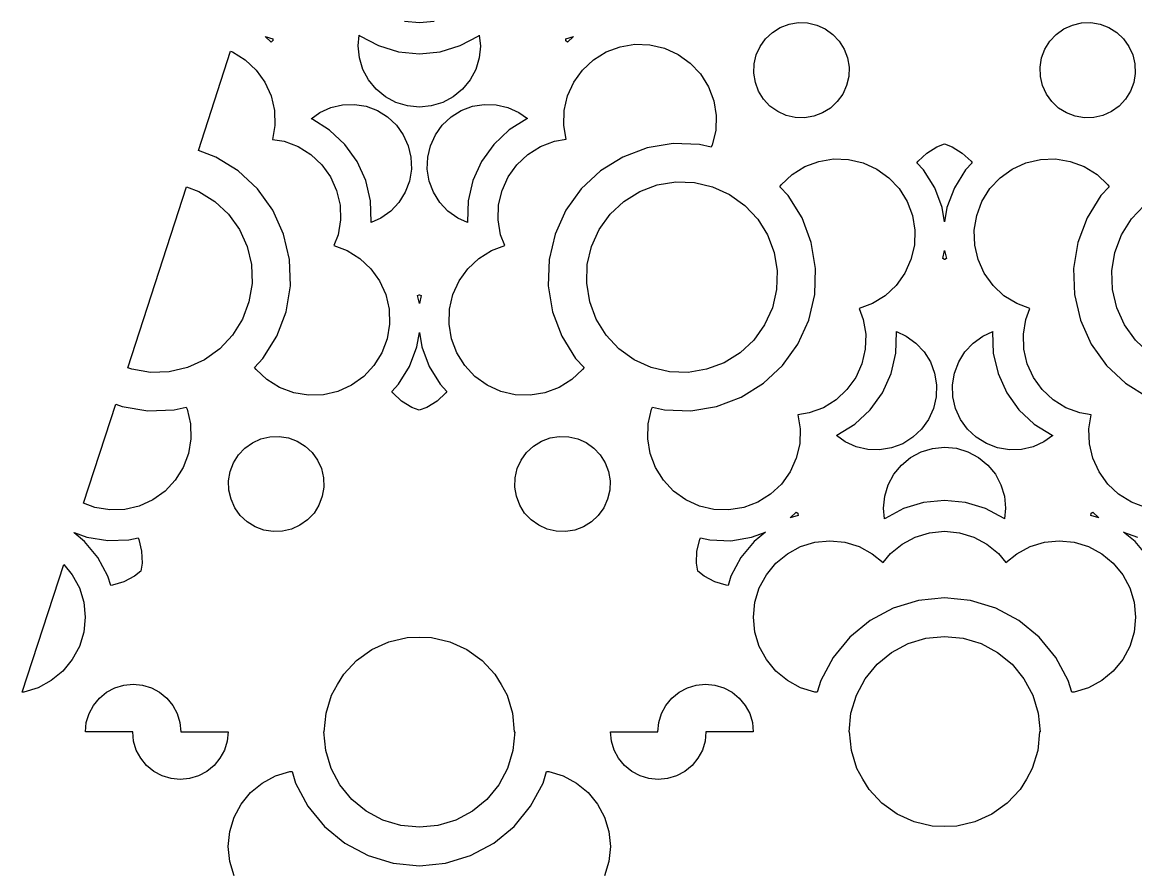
# Model space of a CAD drawing. Header units: metres. Extents: x 20 to 1108, y 20 to 485.
# Drawn here: x 833.68 to 873.96, y 73.61 to 104.31 of the extents above; entities that cross this region are included whole.
import ezdxf

# ---------------------------------------------------------------- set-up
doc = ezdxf.new("R2010")
doc.units = ezdxf.units.M

msp = doc.modelspace()

# ---------------------------------------------------------------- linework, layer by layer
for p, q in [((848.044, 104.288), (847.505, 104.341)), ((848.583, 104.341), (848.044, 104.288)), ((860.568, 103.715), (860.815, 103.945)), ((860.815, 103.945), (861.102, 104.124)), ((861.102, 104.124), (861.419, 104.243)), ((861.419, 104.243), (861.752, 104.299)), ((861.752, 104.299), (862.092, 104.288)), ((862.092, 104.288), (862.42, 104.211)), ((862.42, 104.211), (862.727, 104.072)), ((862.727, 104.072), (863.004, 103.874)), ((871.084, 103.874), (871.362, 104.072)), ((871.362, 104.072), (871.668, 104.211)), ((871.668, 104.211), (871.996, 104.288)), ((871.996, 104.288), (872.336, 104.299)), ((872.336, 104.299), (872.669, 104.243)), ((872.669, 104.243), (872.985, 104.124)), ((872.985, 104.124), (873.273, 103.945)), ((873.273, 103.945), (873.52, 103.714)), ((842.461, 103.799), (842.747, 103.712)), ((842.681, 103.594), (842.461, 103.799)), ((842.738, 103.637), (842.681, 103.594)), ((842.741, 103.645), (842.738, 103.637)), ((842.747, 103.712), (842.741, 103.645)), ((845.835, 103.454), (845.873, 103.841)), ((845.873, 103.841), (845.89, 103.827)), ((845.89, 103.827), (846.561, 103.469)), ((849.527, 103.469), (850.197, 103.827)), ((850.197, 103.827), (850.214, 103.841)), ((850.214, 103.841), (850.253, 103.453)), ((853.34, 103.712), (853.625, 103.798)), ((853.347, 103.645), (853.34, 103.712)), ((853.349, 103.639), (853.347, 103.645)), ((853.407, 103.594), (853.349, 103.639)), ((853.625, 103.798), (853.407, 103.594)), ((860.372, 103.44), (860.568, 103.715)), ((863.004, 103.874), (863.235, 103.627)), ((863.235, 103.627), (863.414, 103.34)), ((870.674, 103.34), (870.852, 103.627)), ((870.852, 103.627), (871.084, 103.874)), ((873.52, 103.714), (873.716, 103.44)), ((840.05, 99.6758), (841.216, 103.263)), ((841.216, 103.263), (841.285, 103.237)), ((841.285, 103.237), (841.746, 102.95)), ((845.878, 103.022), (845.835, 103.454)), ((846.561, 103.469), (847.288, 103.248)), ((847.288, 103.248), (848.044, 103.173)), ((848.044, 103.173), (848.8, 103.248)), ((848.8, 103.248), (849.527, 103.469)), ((850.253, 103.453), (850.21, 103.022)), ((854.342, 102.95), (854.803, 103.237)), ((854.803, 103.237), (855.31, 103.428)), ((855.31, 103.428), (855.843, 103.516)), ((855.843, 103.516), (856.386, 103.498)), ((856.386, 103.498), (856.912, 103.376)), ((856.912, 103.376), (857.406, 103.151)), ((857.406, 103.151), (857.847, 102.836)), ((860.155, 102.804), (860.232, 103.132)), ((860.232, 103.132), (860.372, 103.44)), ((863.414, 103.34), (863.533, 103.023)), ((870.555, 103.023), (870.674, 103.34)), ((873.716, 103.44), (873.855, 103.132)), ((873.855, 103.132), (873.932, 102.804)), ((841.746, 102.95), (842.14, 102.58)), ((846.002, 102.608), (845.878, 103.022)), ((850.21, 103.022), (850.085, 102.608)), ((853.947, 102.581), (854.342, 102.95)), ((857.847, 102.836), (858.217, 102.441)), ((860.144, 102.465), (860.155, 102.804)), ((863.533, 103.023), (863.588, 102.689)), ((870.5, 102.689), (870.555, 103.023)), ((873.932, 102.804), (873.944, 102.464)), ((842.14, 102.58), (842.455, 102.141)), ((846.206, 102.227), (846.002, 102.608)), ((850.085, 102.608), (849.88, 102.226)), ((853.633, 102.141), (853.947, 102.581)), ((858.217, 102.441), (858.503, 101.98)), ((860.199, 102.131), (860.144, 102.465)), ((863.577, 102.351), (863.501, 102.022)), ((863.588, 102.689), (863.577, 102.351)), ((870.512, 102.352), (870.5, 102.689)), ((870.588, 102.022), (870.512, 102.352)), ((873.944, 102.464), (873.889, 102.13)), ((842.455, 102.141), (842.679, 101.646)), ((846.481, 101.892), (846.206, 102.227)), ((849.88, 102.226), (849.605, 101.891)), ((853.408, 101.647), (853.633, 102.141)), ((858.503, 101.98), (858.692, 101.475)), ((860.318, 101.814), (860.199, 102.131)), ((863.501, 102.022), (863.361, 101.715)), ((870.727, 101.715), (870.588, 102.022)), ((873.889, 102.13), (873.769, 101.814)), ((842.679, 101.646), (842.802, 101.119)), ((846.815, 101.617), (846.481, 101.892)), ((847.198, 101.412), (846.815, 101.617)), ((849.271, 101.617), (848.889, 101.412)), ((849.605, 101.891), (849.271, 101.617)), ((853.285, 101.12), (853.408, 101.647)), ((860.497, 101.527), (860.318, 101.814)), ((860.728, 101.28), (860.497, 101.527)), ((863.361, 101.715), (863.164, 101.439)), ((870.924, 101.44), (870.727, 101.715)), ((873.59, 101.526), (873.359, 101.279)), ((873.769, 101.814), (873.59, 101.526)), ((842.802, 101.119), (842.82, 100.578)), ((844.447, 101.049), (844.842, 101.228)), ((844.842, 101.228), (845.263, 101.326)), ((845.263, 101.326), (845.696, 101.342)), ((845.696, 101.342), (846.124, 101.271)), ((846.124, 101.271), (846.529, 101.118)), ((846.529, 101.118), (846.897, 100.889)), ((847.612, 101.286), (847.198, 101.412)), ((848.044, 101.245), (847.612, 101.286)), ((848.475, 101.287), (848.044, 101.245)), ((848.889, 101.412), (848.475, 101.287)), ((849.19, 100.89), (849.559, 101.118)), ((849.559, 101.118), (849.964, 101.271)), ((849.964, 101.271), (850.392, 101.341)), ((850.392, 101.341), (850.825, 101.327)), ((850.825, 101.327), (851.245, 101.229)), ((851.245, 101.229), (851.641, 101.05)), ((853.269, 100.578), (853.285, 101.12)), ((858.692, 101.475), (858.781, 100.94)), ((861.007, 101.082), (860.728, 101.28)), ((862.917, 101.209), (862.63, 101.029)), ((863.164, 101.439), (862.917, 101.209)), ((871.171, 101.209), (870.924, 101.44)), ((871.458, 101.03), (871.171, 101.209)), ((873.359, 101.279), (873.085, 101.084)), ((844.131, 100.823), (844.447, 101.049)), ((844.152, 100.815), (844.131, 100.823)), ((844.798, 100.413), (844.152, 100.815)), ((846.897, 100.889), (847.213, 100.593)), ((848.874, 100.593), (849.19, 100.89)), ((851.936, 100.815), (851.29, 100.414)), ((851.641, 101.05), (851.957, 100.824)), ((851.957, 100.824), (851.936, 100.815)), ((858.781, 100.94), (858.764, 100.398)), ((861.312, 100.943), (861.007, 101.082)), ((861.641, 100.866), (861.312, 100.943)), ((861.979, 100.855), (861.641, 100.866)), ((862.313, 100.91), (861.979, 100.855)), ((862.63, 101.029), (862.313, 100.91)), ((871.774, 100.911), (871.458, 101.03)), ((872.108, 100.855), (871.774, 100.911)), ((872.447, 100.867), (872.108, 100.855)), ((872.775, 100.943), (872.447, 100.867)), ((873.085, 101.084), (872.775, 100.943)), ((842.82, 100.578), (842.736, 100.075)), ((845.352, 99.8936), (844.798, 100.413)), ((847.213, 100.593), (847.465, 100.241)), ((848.623, 100.241), (848.874, 100.593)), ((851.29, 100.414), (850.735, 99.8945)), ((853.352, 100.076), (853.269, 100.578)), ((858.764, 100.398), (858.641, 99.8721)), ((842.736, 100.075), (843.151, 100.007)), ((843.151, 100.007), (843.659, 99.8154)), ((847.465, 100.241), (847.644, 99.8467)), ((848.444, 99.8467), (848.623, 100.241)), ((850.735, 99.8945), (850.293, 99.2764)), ((852.429, 99.8164), (852.936, 100.008)), ((852.936, 100.008), (853.352, 100.076)), ((857.227, 99.9258), (856.289, 99.7705)), ((858.176, 99.8945), (857.227, 99.9258)), ((858.605, 99.7939), (858.176, 99.8945)), ((866.77, 99.8057), (867.045, 99.9082)), ((867.045, 99.9082), (867.317, 99.8066)), ((840.687, 99.4355), (840.05, 99.6758)), ((843.659, 99.8154), (844.12, 99.5293)), ((844.12, 99.5293), (844.515, 99.1592)), ((845.794, 99.2764), (845.352, 99.8936)), ((847.644, 99.8467), (847.742, 99.4248)), ((848.346, 99.4258), (848.444, 99.8467)), ((851.573, 99.1592), (851.968, 99.5303)), ((851.968, 99.5303), (852.429, 99.8164)), ((856.289, 99.7705), (855.4, 99.4365)), ((858.641, 99.8721), (858.605, 99.7939)), ((866.086, 99.2803), (866.402, 99.5762)), ((866.402, 99.5762), (866.77, 99.8057)), ((867.317, 99.8066), (867.686, 99.5762)), ((867.686, 99.5762), (868.002, 99.2812)), ((841.493, 98.9346), (840.687, 99.4355)), ((844.515, 99.1592), (844.829, 98.7197)), ((846.107, 98.584), (845.794, 99.2764)), ((847.742, 99.4248), (847.756, 98.9912)), ((848.332, 98.9922), (848.346, 99.4258)), ((850.293, 99.2764), (849.98, 98.585)), ((851.258, 98.7197), (851.573, 99.1592)), ((855.4, 99.4365), (854.595, 98.9355)), ((861.991, 99.0869), (862.498, 99.2773)), ((862.498, 99.2773), (863.031, 99.3652)), ((863.031, 99.3652), (863.573, 99.3486)), ((863.573, 99.3486), (864.101, 99.2256)), ((864.101, 99.2256), (864.594, 99.001)), ((866.047, 99.2266), (866.086, 99.2803)), ((866.288, 98.9688), (866.047, 99.2266)), ((868.041, 99.2266), (867.8, 98.9688)), ((868.002, 99.2812), (868.041, 99.2266)), ((869.494, 99.002), (869.988, 99.2256)), ((869.988, 99.2256), (870.515, 99.3477)), ((870.515, 99.3477), (871.057, 99.3662)), ((871.057, 99.3662), (871.59, 99.2783)), ((871.59, 99.2783), (872.098, 99.0869)), ((842.187, 98.2842), (841.493, 98.9346)), ((844.829, 98.7197), (845.053, 98.2256)), ((847.756, 98.9912), (847.686, 98.5645)), ((848.401, 98.5654), (848.332, 98.9922)), ((851.035, 98.2266), (851.258, 98.7197)), ((854.595, 98.9355), (853.9, 98.2852)), ((861.136, 98.4307), (861.53, 98.7998)), ((861.53, 98.7998), (861.991, 99.0869)), ((864.594, 99.001), (865.034, 98.6855)), ((866.689, 98.3232), (866.288, 98.9688)), ((867.8, 98.9688), (867.398, 98.3232)), ((868.684, 98.292), (869.054, 98.6865)), ((869.054, 98.6865), (869.494, 99.002)), ((872.098, 99.0869), (872.559, 98.7998)), ((872.559, 98.7998), (872.952, 98.4307)), ((837.495, 91.8135), (839.621, 98.3584)), ((839.621, 98.3584), (840.072, 98.1875)), ((842.74, 97.5137), (842.187, 98.2842)), ((846.28, 97.8447), (846.107, 98.584)), ((847.686, 98.5645), (847.533, 98.1592)), ((848.555, 98.1602), (848.401, 98.5654)), ((849.98, 98.585), (849.807, 97.8447)), ((853.9, 98.2852), (853.347, 97.5137)), ((856.016, 98.1885), (856.649, 98.4277)), ((856.649, 98.4277), (857.317, 98.5371)), ((857.317, 98.5371), (857.995, 98.5156)), ((857.995, 98.5156), (858.653, 98.3613)), ((858.653, 98.3613), (859.269, 98.084)), ((861.086, 98.3613), (861.136, 98.4307)), ((861.389, 98.0391), (861.086, 98.3613)), ((865.034, 98.6855), (865.404, 98.291)), ((865.404, 98.291), (865.69, 97.8301)), ((866.957, 97.6123), (866.689, 98.3232)), ((867.398, 98.3232), (867.131, 97.6133)), ((868.397, 97.8311), (868.684, 98.292)), ((873.002, 98.3623), (872.7, 98.04)), ((872.952, 98.4307), (873.002, 98.3623)), ((840.072, 98.1875), (840.647, 97.8301)), ((845.053, 98.2256), (845.176, 97.6992)), ((847.533, 98.1592), (847.304, 97.791)), ((848.783, 97.792), (848.555, 98.1602)), ((850.911, 97.7002), (851.035, 98.2266)), ((855.44, 97.8311), (856.016, 98.1885)), ((859.269, 98.084), (859.822, 97.6865)), ((861.89, 97.2324), (861.389, 98.0391)), ((872.7, 98.04), (872.198, 97.2334)), ((840.647, 97.8301), (841.142, 97.3672)), ((843.131, 96.6484), (842.74, 97.5137)), ((845.176, 97.6992), (845.193, 97.1582)), ((846.306, 97.085), (846.28, 97.8447)), ((847.304, 97.791), (847.008, 97.4756)), ((849.079, 97.4766), (848.783, 97.792)), ((849.807, 97.8447), (849.782, 97.0859)), ((850.894, 97.1582), (850.911, 97.7002)), ((853.347, 97.5137), (852.956, 96.6494)), ((854.946, 97.3672), (855.44, 97.8311)), ((859.822, 97.6865), (860.284, 97.1924)), ((865.69, 97.8301), (865.881, 97.3242)), ((867.044, 97.0898), (866.957, 97.6123)), ((867.131, 97.6133), (867.044, 97.0898)), ((868.207, 97.3242), (868.397, 97.8311)), ((873.804, 97.1934), (874.267, 97.6875)), ((841.142, 97.3672), (841.535, 96.8184)), ((845.193, 97.1582), (845.105, 96.623)), ((846.656, 97.2236), (846.302, 97.0635)), ((846.302, 97.0635), (846.306, 97.085)), ((847.008, 97.4756), (846.656, 97.2236)), ((849.431, 97.2246), (849.079, 97.4766)), ((849.786, 97.0635), (849.431, 97.2246)), ((849.782, 97.0859), (849.786, 97.0635)), ((850.982, 96.624), (850.894, 97.1582)), ((854.552, 96.8184), (854.946, 97.3672)), ((860.284, 97.1924), (860.642, 96.6182)), ((862.224, 96.3438), (861.89, 97.2324)), ((865.881, 97.3242), (865.97, 96.79)), ((868.118, 96.79), (868.207, 97.3242)), ((872.198, 97.2334), (871.864, 96.3447)), ((873.446, 96.6182), (873.804, 97.1934)), ((841.535, 96.8184), (841.814, 96.2012)), ((854.273, 96.2012), (854.552, 96.8184)), ((865.97, 96.79), (865.952, 96.248)), ((868.137, 96.248), (868.118, 96.79)), ((843.348, 95.7227), (843.131, 96.6484)), ((845.105, 96.623), (844.957, 96.2285)), ((851.131, 96.2295), (850.982, 96.624)), ((852.956, 96.6494), (852.739, 95.7236)), ((860.642, 96.6182), (860.881, 95.9834)), ((862.379, 95.4072), (862.224, 96.3438)), ((871.864, 96.3447), (871.709, 95.4072)), ((873.207, 95.9844), (873.446, 96.6182)), ((841.814, 96.2012), (841.968, 95.542)), ((844.957, 96.2285), (845.435, 96.0498)), ((845.435, 96.0498), (845.894, 95.7637)), ((850.192, 95.7637), (850.653, 96.0498)), ((850.653, 96.0498), (851.131, 96.2295)), ((854.119, 95.543), (854.273, 96.2012)), ((860.881, 95.9834), (860.99, 95.3154)), ((865.952, 96.248), (865.829, 95.7217)), ((866.977, 95.7598), (867.044, 96.0498)), ((867.044, 96.0498), (867.111, 95.7607)), ((868.259, 95.7227), (868.137, 96.248)), ((873.097, 95.3164), (873.207, 95.9844)), ((841.968, 95.542), (841.991, 94.8652)), ((843.379, 94.7744), (843.348, 95.7227)), ((845.894, 95.7637), (846.29, 95.3926)), ((849.798, 95.3936), (850.192, 95.7637)), ((852.739, 95.7236), (852.709, 94.7744)), ((854.098, 94.8662), (854.119, 95.543)), ((865.829, 95.7217), (865.605, 95.2275)), ((867.043, 95.7305), (866.977, 95.7598)), ((867.051, 95.7324), (867.043, 95.7305)), ((867.111, 95.7607), (867.051, 95.7324)), ((868.483, 95.2275), (868.259, 95.7227)), ((846.29, 95.3926), (846.604, 94.9541)), ((849.482, 94.9541), (849.798, 95.3936)), ((860.99, 95.3154), (860.969, 94.6396)), ((862.349, 94.458), (862.379, 95.4072)), ((865.605, 95.2275), (865.289, 94.7881)), ((868.798, 94.7891), (868.483, 95.2275)), ((871.709, 95.4072), (871.74, 94.459)), ((873.12, 94.6396), (873.097, 95.3164)), ((841.991, 94.8652), (841.881, 94.1973)), ((843.224, 93.8369), (843.379, 94.7744)), ((846.604, 94.9541), (846.829, 94.46)), ((849.259, 94.46), (849.482, 94.9541)), ((852.709, 94.7744), (852.864, 93.8379)), ((854.207, 94.1982), (854.098, 94.8662)), ((865.289, 94.7881), (864.895, 94.418)), ((869.193, 94.418), (868.798, 94.7891)), ((846.829, 94.46), (846.951, 93.9346)), ((847.977, 94.4209), (848.037, 94.4492)), ((848.044, 94.1328), (847.977, 94.4209)), ((848.037, 94.4492), (848.045, 94.4512)), ((848.111, 94.4219), (848.044, 94.1328)), ((848.045, 94.4512), (848.111, 94.4219)), ((849.136, 93.9346), (849.259, 94.46)), ((860.969, 94.6396), (860.814, 93.9805)), ((862.132, 93.5332), (862.349, 94.458)), ((864.895, 94.418), (864.435, 94.1318)), ((869.653, 94.1328), (869.193, 94.418)), ((871.74, 94.459), (871.957, 93.5332)), ((873.273, 93.9814), (873.12, 94.6396)), ((841.881, 94.1973), (841.642, 93.5635)), ((846.951, 93.9346), (846.97, 93.3916)), ((849.118, 93.3916), (849.136, 93.9346)), ((854.446, 93.5635), (854.207, 94.1982)), ((860.814, 93.9805), (860.536, 93.3633)), ((864.435, 94.1318), (863.957, 93.9531)), ((863.957, 93.9531), (864.105, 93.5576)), ((870.131, 93.9531), (869.653, 94.1328)), ((869.982, 93.5586), (870.131, 93.9531)), ((873.553, 93.3633), (873.273, 93.9814)), ((841.642, 93.5635), (841.283, 92.9883)), ((842.89, 92.9482), (843.224, 93.8369)), ((852.864, 93.8379), (853.198, 92.9492)), ((854.804, 92.9893), (854.446, 93.5635)), ((861.741, 92.668), (862.132, 93.5332)), ((864.105, 93.5576), (864.193, 93.0234)), ((869.894, 93.0234), (869.982, 93.5586)), ((871.957, 93.5332), (872.348, 92.668)), ((846.97, 93.3916), (846.881, 92.8564)), ((847.957, 92.5684), (848.044, 93.0918)), ((848.044, 93.0918), (848.131, 92.5693)), ((849.207, 92.8584), (849.118, 93.3916)), ((860.536, 93.3633), (860.141, 92.8135)), ((865.281, 92.3369), (865.306, 93.0967)), ((865.306, 93.0967), (865.302, 93.1191)), ((865.302, 93.1191), (865.657, 92.958)), ((868.432, 92.958), (868.786, 93.1191)), ((868.786, 93.1191), (868.782, 93.0967)), ((868.782, 93.0967), (868.808, 92.3369)), ((873.946, 92.8145), (873.553, 93.3633)), ((841.283, 92.9883), (840.821, 92.4941)), ((842.388, 92.1416), (842.89, 92.9482)), ((846.881, 92.8564), (846.69, 92.3516)), ((849.397, 92.3516), (849.207, 92.8584)), ((853.198, 92.9492), (853.699, 92.1426)), ((855.266, 92.4951), (854.804, 92.9893)), ((860.141, 92.8135), (859.647, 92.3516)), ((861.187, 91.8975), (861.741, 92.668)), ((864.193, 93.0234), (864.177, 92.4814)), ((865.657, 92.958), (866.009, 92.7051)), ((866.009, 92.7051), (866.305, 92.3896)), ((867.783, 92.3906), (868.079, 92.7061)), ((868.079, 92.7061), (868.432, 92.958)), ((869.912, 92.4824), (869.894, 93.0234)), ((872.348, 92.668), (872.9, 91.8975)), ((874.44, 92.3516), (873.946, 92.8145)), ((840.821, 92.4941), (840.271, 92.1006)), ((846.69, 92.3516), (846.403, 91.8896)), ((847.689, 91.8584), (847.957, 92.5684)), ((848.131, 92.5693), (848.398, 91.8584)), ((849.684, 91.8906), (849.397, 92.3516)), ((855.819, 92.0986), (855.266, 92.4951)), ((859.647, 92.3516), (859.072, 91.9932)), ((864.177, 92.4814), (864.053, 91.9561)), ((865.107, 91.5967), (865.281, 92.3369)), ((866.305, 92.3896), (866.533, 92.0215)), ((867.555, 92.0225), (867.783, 92.3906)), ((868.808, 92.3369), (868.98, 91.5977)), ((870.035, 91.9561), (869.912, 92.4824)), ((840.271, 92.1006), (839.652, 91.8203)), ((842.086, 91.8193), (842.388, 92.1416)), ((846.403, 91.8896), (846.033, 91.4951)), ((847.288, 91.2129), (847.689, 91.8584)), ((848.398, 91.8584), (848.8, 91.2139)), ((850.054, 91.4961), (849.684, 91.8906)), ((853.699, 92.1426), (854.002, 91.8203)), ((856.435, 91.8203), (855.819, 92.0986)), ((859.072, 91.9932), (858.438, 91.7539)), ((860.493, 91.2471), (861.187, 91.8975)), ((864.053, 91.9561), (863.83, 91.4619)), ((866.533, 92.0215), (866.686, 91.6162)), ((867.401, 91.6162), (867.555, 92.0225)), ((870.259, 91.4619), (870.035, 91.9561)), ((872.9, 91.8975), (873.595, 91.2471)), ((837.649, 91.7549), (837.495, 91.8135)), ((838.317, 91.6445), (837.649, 91.7549)), ((838.995, 91.667), (838.317, 91.6445)), ((839.652, 91.8203), (838.995, 91.667)), ((842.136, 91.751), (842.086, 91.8193)), ((842.529, 91.3818), (842.136, 91.751)), ((846.033, 91.4951), (845.594, 91.1797)), ((850.494, 91.1807), (850.054, 91.4961)), ((853.952, 91.751), (853.558, 91.3818)), ((854.002, 91.8203), (853.952, 91.751)), ((857.093, 91.666), (856.435, 91.8203)), ((857.77, 91.6445), (857.093, 91.666)), ((858.438, 91.7539), (857.77, 91.6445)), ((863.83, 91.4619), (863.514, 91.0215)), ((864.795, 90.9053), (865.107, 91.5967)), ((866.686, 91.6162), (866.756, 91.1895)), ((867.332, 91.1904), (867.401, 91.6162)), ((868.98, 91.5977), (869.294, 90.9053)), ((870.573, 91.0225), (870.259, 91.4619)), ((842.99, 91.0947), (842.529, 91.3818)), ((843.498, 90.9043), (842.99, 91.0947)), ((845.594, 91.1797), (845.1, 90.9561)), ((847.047, 90.9551), (847.288, 91.2129)), ((848.8, 91.2139), (849.041, 90.9561)), ((850.987, 90.957), (850.494, 91.1807)), ((853.097, 91.0957), (852.59, 90.9043)), ((853.558, 91.3818), (853.097, 91.0957)), ((859.687, 90.7461), (860.493, 91.2471)), ((866.756, 91.1895), (866.742, 90.7559)), ((867.346, 90.7568), (867.332, 91.1904)), ((873.595, 91.2471), (874.4, 90.7461)), ((844.031, 90.8154), (843.498, 90.9043)), ((844.573, 90.834), (844.031, 90.8154)), ((845.1, 90.9561), (844.573, 90.834)), ((847.086, 90.9014), (847.047, 90.9551)), ((847.401, 90.6055), (847.086, 90.9014)), ((849.001, 90.9014), (848.686, 90.6055)), ((849.041, 90.9561), (849.001, 90.9014)), ((851.515, 90.833), (850.987, 90.957)), ((852.057, 90.8164), (851.515, 90.833)), ((852.59, 90.9043), (852.057, 90.8164)), ((858.799, 90.4111), (859.687, 90.7461)), ((863.12, 90.6514), (862.659, 90.3662)), ((863.514, 91.0215), (863.12, 90.6514)), ((864.352, 90.2881), (864.795, 90.9053)), ((866.742, 90.7559), (866.644, 90.335)), ((867.444, 90.3359), (867.346, 90.7568)), ((869.294, 90.9053), (869.736, 90.2881)), ((870.969, 90.6523), (870.573, 91.0225)), ((871.429, 90.3662), (870.969, 90.6523)), ((835.901, 86.9082), (837.066, 90.4951)), ((837.066, 90.4951), (837.29, 90.4121)), ((837.29, 90.4121), (838.227, 90.2568)), ((838.227, 90.2568), (839.176, 90.2881)), ((839.176, 90.2881), (839.605, 90.3887)), ((839.605, 90.3887), (839.641, 90.3105)), ((839.641, 90.3105), (839.763, 89.7842)), ((847.77, 90.376), (847.401, 90.6055)), ((848.043, 90.2734), (847.77, 90.376)), ((848.317, 90.376), (848.043, 90.2734)), ((848.686, 90.6055), (848.317, 90.376)), ((856.324, 89.7842), (856.447, 90.3096)), ((856.447, 90.3096), (856.482, 90.3877)), ((856.482, 90.3877), (856.912, 90.2871)), ((856.912, 90.2871), (857.861, 90.2559)), ((857.861, 90.2559), (858.799, 90.4111)), ((862.659, 90.3662), (862.151, 90.1748)), ((863.798, 89.7686), (864.352, 90.2881)), ((866.644, 90.335), (866.465, 89.9404)), ((867.623, 89.9404), (867.444, 90.3359)), ((869.736, 90.2881), (870.29, 89.7686)), ((871.936, 90.1748), (871.429, 90.3662)), ((862.151, 90.1748), (861.736, 90.1064)), ((861.736, 90.1064), (861.819, 89.6035)), ((866.465, 89.9404), (866.213, 89.5879)), ((867.875, 89.5889), (867.623, 89.9404)), ((872.352, 90.1064), (871.936, 90.1748)), ((872.268, 89.6035), (872.352, 90.1064)), ((839.763, 89.7842), (839.781, 89.2412)), ((856.307, 89.2412), (856.324, 89.7842)), ((861.819, 89.6035), (861.803, 89.0615)), ((863.152, 89.3662), (863.798, 89.7686)), ((866.213, 89.5879), (865.897, 89.293)), ((868.19, 89.293), (867.875, 89.5889)), ((870.29, 89.7686), (870.936, 89.3672)), ((872.286, 89.0625), (872.268, 89.6035)), ((839.781, 89.2412), (839.692, 88.708)), ((841.727, 88.9014), (842.003, 89.0986)), ((842.003, 89.0986), (842.312, 89.2383)), ((842.312, 89.2383), (842.641, 89.3154)), ((842.641, 89.3154), (842.979, 89.3271)), ((842.979, 89.3271), (843.313, 89.2715)), ((843.313, 89.2715), (843.63, 89.1514)), ((843.63, 89.1514), (843.917, 88.9727)), ((852.171, 88.9727), (852.458, 89.1523)), ((852.458, 89.1523), (852.774, 89.2715)), ((852.774, 89.2715), (853.108, 89.3262)), ((853.108, 89.3262), (853.447, 89.3154)), ((853.447, 89.3154), (853.775, 89.2383)), ((853.775, 89.2383), (854.081, 89.1006)), ((854.081, 89.1006), (854.359, 88.9014)), ((856.395, 88.708), (856.307, 89.2412)), ((861.803, 89.0615), (861.68, 88.5352)), ((863.131, 89.3584), (863.152, 89.3662)), ((863.447, 89.1318), (863.131, 89.3584)), ((863.843, 88.9531), (863.447, 89.1318)), ((865.529, 89.0635), (865.124, 88.9102)), ((865.897, 89.293), (865.529, 89.0635)), ((868.559, 89.0645), (868.19, 89.293)), ((868.964, 88.9111), (868.559, 89.0645)), ((870.641, 89.1328), (870.246, 88.9541)), ((870.957, 89.3584), (870.641, 89.1328)), ((870.936, 89.3672), (870.957, 89.3584)), ((872.409, 88.5352), (872.286, 89.0625)), ((839.692, 88.708), (839.502, 88.2012)), ((841.318, 88.3682), (841.497, 88.6553)), ((841.497, 88.6553), (841.727, 88.9014)), ((843.917, 88.9727), (844.164, 88.7422)), ((844.164, 88.7422), (844.36, 88.4668)), ((851.727, 88.4678), (851.924, 88.7422)), ((851.924, 88.7422), (852.171, 88.9727)), ((854.359, 88.9014), (854.591, 88.6553)), ((854.591, 88.6553), (854.769, 88.3672)), ((856.585, 88.2012), (856.395, 88.708)), ((864.263, 88.8545), (863.843, 88.9531)), ((864.696, 88.8398), (864.263, 88.8545)), ((865.124, 88.9102), (864.696, 88.8398)), ((865.816, 88.5645), (866.199, 88.7695)), ((866.199, 88.7695), (866.613, 88.8945)), ((866.613, 88.8945), (867.044, 88.9375)), ((867.044, 88.9375), (867.476, 88.8955)), ((867.476, 88.8955), (867.89, 88.7695)), ((867.89, 88.7695), (868.272, 88.5645)), ((869.392, 88.8398), (868.964, 88.9111)), ((869.825, 88.8555), (869.392, 88.8398)), ((870.246, 88.9541), (869.825, 88.8555)), ((841.199, 88.0508), (841.318, 88.3682)), ((844.36, 88.4668), (844.5, 88.1592)), ((851.587, 88.1592), (851.727, 88.4678)), ((854.769, 88.3672), (854.889, 88.0508)), ((861.68, 88.5352), (861.455, 88.041)), ((865.207, 87.9551), (865.481, 88.291)), ((865.481, 88.291), (865.816, 88.5645)), ((868.272, 88.5645), (868.606, 88.291)), ((868.606, 88.291), (868.882, 87.9551)), ((872.633, 88.041), (872.409, 88.5352)), ((839.502, 88.2012), (839.216, 87.7402)), ((841.144, 87.7178), (841.199, 88.0508)), ((844.5, 88.1592), (844.576, 87.8301)), ((844.576, 87.8301), (844.588, 87.4922)), ((851.5, 87.4922), (851.511, 87.8311)), ((851.511, 87.8311), (851.587, 88.1592)), ((854.889, 88.0508), (854.943, 87.7168)), ((856.871, 87.7402), (856.585, 88.2012)), ((861.455, 88.041), (861.14, 87.6006)), ((865.003, 87.5732), (865.207, 87.9551)), ((868.882, 87.9551), (869.086, 87.5732)), ((872.948, 87.6016), (872.633, 88.041)), ((839.216, 87.7402), (838.846, 87.3457)), ((841.156, 87.3789), (841.144, 87.7178)), ((844.588, 87.4922), (844.533, 87.1582)), ((851.555, 87.1592), (851.5, 87.4922)), ((854.943, 87.7168), (854.933, 87.3779)), ((857.241, 87.3457), (856.871, 87.7402)), ((861.14, 87.6006), (860.746, 87.2314)), ((864.878, 87.1592), (865.003, 87.5732)), ((869.086, 87.5732), (869.21, 87.1592)), ((873.342, 87.2314), (872.948, 87.6016)), ((838.406, 87.0303), (837.912, 86.8066)), ((838.846, 87.3457), (838.406, 87.0303)), ((841.232, 87.0508), (841.156, 87.3789)), ((841.372, 86.7422), (841.232, 87.0508)), ((844.533, 87.1582), (844.414, 86.8418)), ((851.674, 86.8418), (851.555, 87.1592)), ((854.855, 87.0498), (854.716, 86.7412)), ((854.933, 87.3779), (854.855, 87.0498)), ((857.682, 87.0303), (857.241, 87.3457)), ((858.176, 86.8066), (857.682, 87.0303)), ((860.746, 87.2314), (860.285, 86.9443)), ((864.835, 86.7295), (864.878, 87.1592)), ((867.044, 87.0088), (866.288, 86.9336)), ((867.8, 86.9336), (867.044, 87.0088)), ((869.21, 87.1592), (869.253, 86.7275)), ((873.803, 86.9453), (873.342, 87.2314)), ((836.311, 86.7549), (835.901, 86.9082)), ((836.843, 86.666), (836.311, 86.7549)), ((837.387, 86.6846), (836.843, 86.666)), ((837.912, 86.8066), (837.387, 86.6846)), ((841.567, 86.4678), (841.372, 86.7422)), ((844.414, 86.8418), (844.234, 86.5537)), ((851.852, 86.5547), (851.674, 86.8418)), ((854.716, 86.7412), (854.519, 86.4668)), ((858.702, 86.6836), (858.176, 86.8066)), ((859.245, 86.666), (858.702, 86.6836)), ((859.778, 86.7539), (859.245, 86.666)), ((860.285, 86.9443), (859.778, 86.7539)), ((864.874, 86.3408), (864.835, 86.7295)), ((865.561, 86.7139), (864.891, 86.3555)), ((866.288, 86.9336), (865.561, 86.7139)), ((868.527, 86.7139), (867.8, 86.9336)), ((869.198, 86.3555), (868.527, 86.7139)), ((869.253, 86.7275), (869.215, 86.3408)), ((874.311, 86.7549), (873.803, 86.9453)), ((841.814, 86.2373), (841.567, 86.4678)), ((842.102, 86.0576), (841.814, 86.2373)), ((844.003, 86.3076), (843.726, 86.1094)), ((844.234, 86.5537), (844.003, 86.3076)), ((852.084, 86.3086), (851.852, 86.5547)), ((852.361, 86.1104), (852.084, 86.3086)), ((854.272, 86.2363), (853.985, 86.0576)), ((854.519, 86.4668), (854.272, 86.2363)), ((861.463, 86.3838), (861.681, 86.5879)), ((861.748, 86.4697), (861.463, 86.3838)), ((861.681, 86.5879), (861.739, 86.5439)), ((861.739, 86.5439), (861.741, 86.5371)), ((861.741, 86.5371), (861.748, 86.4697)), ((864.891, 86.3555), (864.874, 86.3408)), ((869.215, 86.3408), (869.198, 86.3555)), ((872.341, 86.4697), (872.347, 86.5371)), ((872.627, 86.3828), (872.341, 86.4697)), ((872.347, 86.5371), (872.35, 86.5449)), ((872.35, 86.5449), (872.407, 86.5879)), ((872.407, 86.5879), (872.627, 86.3828)), ((835.554, 85.8398), (835.559, 85.8525)), ((835.936, 85.5273), (835.554, 85.8398)), ((835.559, 85.8525), (836.021, 85.6787)), ((842.419, 85.9385), (842.102, 86.0576)), ((842.752, 85.8828), (842.419, 85.9385)), ((843.092, 85.8945), (842.752, 85.8828)), ((843.42, 85.9707), (843.092, 85.8945)), ((843.726, 86.1094), (843.42, 85.9707)), ((852.668, 85.9707), (852.361, 86.1104)), ((852.996, 85.8936), (852.668, 85.9707)), ((853.336, 85.8828), (852.996, 85.8936)), ((853.669, 85.9385), (853.336, 85.8828)), ((853.985, 86.0576), (853.669, 85.9385)), ((860.066, 85.6777), (860.564, 85.8652)), ((860.564, 85.8652), (860.153, 85.5273)), ((865.987, 85.6846), (866.505, 85.8408)), ((866.505, 85.8408), (867.044, 85.8945)), ((867.044, 85.8945), (867.583, 85.8418)), ((867.583, 85.8418), (868.101, 85.6846)), ((873.936, 85.5273), (873.522, 85.8662)), ((873.522, 85.8662), (874.021, 85.6787)), ((836.417, 84.9404), (835.936, 85.5273)), ((836.021, 85.6787), (836.771, 85.5547)), ((836.771, 85.5547), (837.531, 85.5791)), ((837.531, 85.5791), (837.874, 85.6592)), ((837.874, 85.6592), (837.902, 85.5977)), ((837.902, 85.5977), (837.999, 85.1777)), ((858.088, 85.1768), (858.186, 85.5967)), ((858.186, 85.5967), (858.214, 85.6592)), ((858.214, 85.6592), (858.558, 85.5791)), ((858.558, 85.5791), (859.317, 85.5537)), ((859.317, 85.5537), (860.066, 85.6777)), ((860.153, 85.5273), (859.672, 84.9404)), ((861.838, 85.3389), (862.355, 85.4951)), ((862.355, 85.4951), (862.894, 85.5488)), ((862.894, 85.5488), (863.434, 85.4961)), ((863.434, 85.4961), (863.952, 85.3389)), ((865.091, 85.085), (865.51, 85.4287)), ((865.51, 85.4287), (865.987, 85.6846)), ((868.101, 85.6846), (868.579, 85.4287)), ((868.579, 85.4287), (868.998, 85.085)), ((870.136, 85.3389), (870.654, 85.4951)), ((870.654, 85.4951), (871.193, 85.5488)), ((871.193, 85.5488), (871.733, 85.4961)), ((871.733, 85.4961), (872.25, 85.3389)), ((874.417, 84.9404), (873.936, 85.5273)), ((837.999, 85.1777), (838.015, 84.7432)), ((858.074, 84.7422), (858.088, 85.1768)), ((860.941, 84.7393), (861.359, 85.083)), ((861.359, 85.083), (861.838, 85.3389)), ((863.952, 85.3389), (864.43, 85.083)), ((864.43, 85.083), (864.824, 84.7598)), ((864.824, 84.7598), (865.091, 85.085)), ((868.998, 85.085), (869.265, 84.7598)), ((869.265, 84.7598), (869.658, 85.083)), ((869.658, 85.083), (870.136, 85.3389)), ((872.25, 85.3389), (872.729, 85.083)), ((872.729, 85.083), (873.147, 84.7393)), ((833.68, 80.0723), (835.183, 84.6963)), ((835.183, 84.6963), (835.49, 84.3213)), ((836.774, 84.2705), (836.417, 84.9404)), ((838.015, 84.7432), (837.967, 84.4551)), ((858.121, 84.4541), (858.074, 84.7422)), ((859.672, 84.9404), (859.313, 84.2705)), ((860.598, 84.3213), (860.941, 84.7393)), ((873.147, 84.7393), (873.49, 84.3213)), ((835.49, 84.3213), (835.746, 83.8428)), ((836.878, 83.9336), (836.774, 84.2705)), ((837.741, 84.2695), (837.358, 84.0645)), ((837.967, 84.4551), (837.741, 84.2695)), ((858.347, 84.2695), (858.121, 84.4541)), ((858.73, 84.0645), (858.347, 84.2695)), ((859.313, 84.2705), (859.211, 83.9336)), ((860.342, 83.8428), (860.598, 84.3213)), ((873.49, 84.3213), (873.746, 83.8428)), ((835.746, 83.8428), (835.903, 83.3252)), ((836.944, 83.9395), (836.878, 83.9336)), ((837.358, 84.0645), (836.944, 83.9395)), ((859.144, 83.9395), (858.73, 84.0645)), ((859.211, 83.9336), (859.144, 83.9395)), ((860.185, 83.3252), (860.342, 83.8428)), ((873.746, 83.8428), (873.902, 83.3252)), ((866.1, 83.3887), (865.189, 83.1123)), ((867.044, 83.4824), (866.1, 83.3887)), ((867.988, 83.3887), (867.044, 83.4824)), ((868.898, 83.1123), (867.988, 83.3887)), ((835.903, 83.3252), (835.956, 82.7861)), ((860.133, 82.7871), (860.185, 83.3252)), ((865.189, 83.1123), (864.352, 82.6641)), ((869.736, 82.6641), (868.898, 83.1123)), ((873.902, 83.3252), (873.956, 82.7861)), ((835.956, 82.7861), (835.903, 82.2471)), ((860.186, 82.2471), (860.133, 82.7871)), ((864.352, 82.6641), (863.618, 82.0625)), ((870.47, 82.0625), (869.736, 82.6641)), ((873.956, 82.7861), (873.903, 82.2471)), ((835.903, 82.2471), (835.746, 81.7295)), ((860.342, 81.7295), (860.186, 82.2471)), ((873.903, 82.2471), (873.746, 81.7295)), ((846.329, 81.6143), (846.943, 81.8916)), ((846.943, 81.8916), (847.602, 82.0449)), ((847.602, 82.0449), (848.044, 82.0605)), ((848.044, 82.0605), (848.485, 82.0459)), ((848.485, 82.0459), (849.144, 81.8916)), ((849.144, 81.8916), (849.759, 81.6143)), ((863.618, 82.0625), (863.017, 81.3281)), ((865.125, 81.5078), (865.723, 81.8281)), ((865.723, 81.8281), (866.371, 82.0234)), ((866.371, 82.0234), (867.044, 82.0908)), ((867.044, 82.0908), (867.718, 82.0244)), ((867.718, 82.0244), (868.365, 81.8281)), ((868.365, 81.8281), (868.963, 81.5078)), ((871.072, 81.3281), (870.47, 82.0625)), ((835.746, 81.7295), (835.49, 81.251)), ((845.775, 81.2178), (846.329, 81.6143)), ((849.759, 81.6143), (850.312, 81.2178)), ((860.598, 81.252), (860.342, 81.7295)), ((864.602, 81.0791), (865.125, 81.5078)), ((868.963, 81.5078), (869.486, 81.0791)), ((873.746, 81.7295), (873.49, 81.251)), ((835.49, 81.251), (835.146, 80.833)), ((845.312, 80.7236), (845.775, 81.2178)), ((850.312, 81.2178), (850.775, 80.7236)), ((860.941, 80.833), (860.598, 81.252)), ((863.017, 81.3281), (862.568, 80.4912)), ((864.172, 80.5547), (864.602, 81.0791)), ((869.486, 81.0791), (869.916, 80.5547)), ((871.52, 80.4912), (871.072, 81.3281)), ((873.49, 81.251), (873.146, 80.833)), ((835.146, 80.833), (834.729, 80.4893)), ((845.081, 80.3525), (845.312, 80.7236)), ((850.775, 80.7236), (851.006, 80.3525)), ((861.359, 80.4893), (860.941, 80.833)), ((873.146, 80.833), (872.729, 80.4893)), ((834.25, 80.2344), (833.733, 80.0771)), ((834.729, 80.4893), (834.25, 80.2344)), ((836.73, 80.0713), (837.029, 80.2305)), ((837.029, 80.2305), (837.352, 80.3281)), ((837.352, 80.3281), (837.689, 80.3613)), ((837.689, 80.3613), (838.025, 80.3291)), ((838.025, 80.3291), (838.349, 80.2305)), ((838.349, 80.2305), (838.647, 80.0713)), ((844.871, 79.958), (845.081, 80.3525)), ((851.006, 80.3525), (851.217, 79.958)), ((857.44, 80.0713), (857.74, 80.2305)), ((857.74, 80.2305), (858.062, 80.3281)), ((858.062, 80.3281), (858.399, 80.3613)), ((858.399, 80.3613), (858.736, 80.3291)), ((858.736, 80.3291), (859.059, 80.2305)), ((859.059, 80.2305), (859.358, 80.0713)), ((861.838, 80.2344), (861.359, 80.4893)), ((862.355, 80.0771), (861.838, 80.2344)), ((862.568, 80.4912), (862.44, 80.0693)), ((863.853, 79.958), (864.172, 80.5547)), ((869.916, 80.5547), (870.235, 79.958)), ((871.647, 80.0693), (871.52, 80.4912)), ((872.25, 80.2344), (871.733, 80.0771)), ((872.729, 80.4893), (872.25, 80.2344)), ((833.733, 80.0771), (833.68, 80.0723)), ((836.254, 79.5947), (836.469, 79.8564)), ((836.469, 79.8564), (836.73, 80.0713)), ((838.647, 80.0713), (838.908, 79.8564)), ((838.908, 79.8564), (839.123, 79.5947)), ((844.675, 79.3105), (844.871, 79.958)), ((851.217, 79.958), (851.413, 79.3105)), ((856.965, 79.5947), (857.18, 79.8564)), ((857.18, 79.8564), (857.44, 80.0713)), ((859.358, 80.0713), (859.62, 79.8564)), ((859.62, 79.8564), (859.834, 79.5947)), ((862.44, 80.0693), (862.355, 80.0771)), ((863.656, 79.3105), (863.853, 79.958)), ((870.235, 79.958), (870.432, 79.3105)), ((871.733, 80.0771), (871.647, 80.0693)), ((836.095, 79.2959), (836.254, 79.5947)), ((839.123, 79.5947), (839.282, 79.2959)), ((856.806, 79.2959), (856.965, 79.5947)), ((859.834, 79.5947), (859.994, 79.2959)), ((835.964, 78.6396), (835.997, 78.9736)), ((835.997, 78.9736), (836.095, 79.2959)), ((839.282, 79.2959), (839.38, 78.9736)), ((839.38, 78.9736), (839.414, 78.6328)), ((844.607, 78.6328), (844.675, 79.3105)), ((851.413, 79.3105), (851.48, 78.6328)), ((856.674, 78.6328), (856.707, 78.9736)), ((856.707, 78.9736), (856.806, 79.2959)), ((859.994, 79.2959), (860.091, 78.9736)), ((860.091, 78.9736), (860.124, 78.6396)), ((863.591, 78.6396), (863.656, 79.3105)), ((870.432, 79.3105), (870.498, 78.6396)), ((837.674, 78.6396), (835.964, 78.6396)), ((837.708, 78.2998), (837.674, 78.6396)), ((839.414, 78.6328), (841.124, 78.6328)), ((841.124, 78.6328), (841.091, 78.2998)), ((844.656, 77.9619), (844.59, 78.6328)), ((844.59, 78.6328), (844.607, 78.6328)), ((851.497, 78.6328), (851.432, 77.9619)), ((851.48, 78.6328), (851.497, 78.6328)), ((854.997, 78.2998), (854.964, 78.6328)), ((854.964, 78.6328), (856.674, 78.6328)), ((858.414, 78.6396), (858.381, 78.2998)), ((860.124, 78.6396), (858.414, 78.6396)), ((863.607, 78.6396), (863.591, 78.6396)), ((863.675, 77.9619), (863.607, 78.6396)), ((870.48, 78.6396), (870.413, 77.9619)), ((870.498, 78.6396), (870.48, 78.6396)), ((837.806, 77.9766), (837.708, 78.2998)), ((841.091, 78.2998), (840.993, 77.9766)), ((855.094, 77.9766), (854.997, 78.2998)), ((858.381, 78.2998), (858.282, 77.9766)), ((837.965, 77.6777), (837.806, 77.9766)), ((840.993, 77.9766), (840.833, 77.6777)), ((844.852, 77.3154), (844.656, 77.9619)), ((851.432, 77.9619), (851.234, 77.3154)), ((855.254, 77.6777), (855.094, 77.9766)), ((858.282, 77.9766), (858.123, 77.6777)), ((863.871, 77.3154), (863.675, 77.9619)), ((870.413, 77.9619), (870.217, 77.3154)), ((838.18, 77.416), (837.965, 77.6777)), ((838.44, 77.2021), (838.18, 77.416)), ((840.618, 77.416), (840.357, 77.2021)), ((840.833, 77.6777), (840.618, 77.416)), ((855.468, 77.416), (855.254, 77.6777)), ((855.729, 77.2021), (855.468, 77.416)), ((857.908, 77.416), (857.647, 77.2021)), ((858.123, 77.6777), (857.908, 77.416)), ((838.739, 77.042), (838.44, 77.2021)), ((839.062, 76.9443), (838.739, 77.042)), ((839.398, 76.9111), (839.062, 76.9443)), ((839.735, 76.9443), (839.398, 76.9111)), ((840.059, 77.042), (839.735, 76.9443)), ((840.357, 77.2021), (840.059, 77.042)), ((842.358, 76.7832), (842.838, 77.0391)), ((842.838, 77.0391), (843.354, 77.1953)), ((843.354, 77.1953), (843.44, 77.2031)), ((843.44, 77.2031), (843.567, 76.7812)), ((845.172, 76.7178), (844.852, 77.3154)), ((851.234, 77.3154), (850.915, 76.7168)), ((852.519, 76.7812), (852.647, 77.2031)), ((852.647, 77.2031), (852.732, 77.1963)), ((852.732, 77.1963), (853.25, 77.0391)), ((853.25, 77.0391), (853.728, 76.7832)), ((856.029, 77.042), (855.729, 77.2021)), ((856.352, 76.9443), (856.029, 77.042)), ((856.688, 76.9111), (856.352, 76.9443)), ((857.025, 76.9443), (856.688, 76.9111)), ((857.348, 77.042), (857.025, 76.9443)), ((857.647, 77.2021), (857.348, 77.042)), ((864.082, 76.9209), (863.871, 77.3154)), ((870.217, 77.3154), (870.007, 76.9209)), ((841.94, 76.4395), (842.358, 76.7832)), ((843.567, 76.7812), (844.016, 75.9443)), ((845.602, 76.1934), (845.172, 76.7178)), ((850.915, 76.7168), (850.485, 76.1934)), ((852.071, 75.9443), (852.519, 76.7812)), ((853.728, 76.7832), (854.146, 76.4395)), ((864.312, 76.5498), (864.082, 76.9209)), ((864.775, 76.0557), (864.312, 76.5498)), ((869.775, 76.5488), (869.312, 76.0547)), ((870.007, 76.9209), (869.775, 76.5488)), ((841.598, 76.0215), (841.94, 76.4395)), ((846.125, 75.7646), (845.602, 76.1934)), ((850.485, 76.1934), (849.963, 75.7646)), ((854.146, 76.4395), (854.49, 76.0215)), ((841.342, 75.5439), (841.598, 76.0215)), ((844.016, 75.9443), (844.618, 75.21)), ((846.723, 75.4453), (846.125, 75.7646)), ((849.963, 75.7646), (849.365, 75.4453)), ((851.47, 75.21), (852.071, 75.9443)), ((854.49, 76.0215), (854.746, 75.5439)), ((865.329, 75.6592), (864.775, 76.0557)), ((869.312, 76.0547), (868.759, 75.6582)), ((841.185, 75.0254), (841.342, 75.5439)), ((847.37, 75.248), (846.723, 75.4453)), ((849.365, 75.4453), (848.717, 75.249)), ((854.746, 75.5439), (854.902, 75.0254)), ((865.944, 75.3809), (865.329, 75.6592)), ((866.602, 75.2266), (865.944, 75.3809)), ((868.144, 75.3809), (867.486, 75.2275)), ((868.759, 75.6582), (868.144, 75.3809)), ((841.132, 74.4873), (841.185, 75.0254)), ((844.618, 75.21), (845.352, 74.6084)), ((848.044, 75.1826), (847.37, 75.248)), ((848.717, 75.249), (848.044, 75.1826)), ((850.735, 74.6084), (851.47, 75.21)), ((854.902, 75.0254), (854.955, 74.4863)), ((867.044, 75.2129), (866.602, 75.2266)), ((867.486, 75.2275), (867.044, 75.2129)), ((845.352, 74.6084), (846.189, 74.1602)), ((849.898, 74.1602), (850.735, 74.6084)), ((841.185, 73.9473), (841.132, 74.4873)), ((846.189, 74.1602), (847.1, 73.8848)), ((848.988, 73.8848), (849.898, 74.1602)), ((854.955, 74.4863), (854.903, 73.9473)), ((841.342, 73.4297), (841.185, 73.9473)), ((847.1, 73.8848), (848.044, 73.791)), ((848.044, 73.791), (848.988, 73.8848)), ((854.903, 73.9473), (854.746, 73.4297))]:
    msp.add_line(p, q)

doc.saveas('drawing.dxf')
